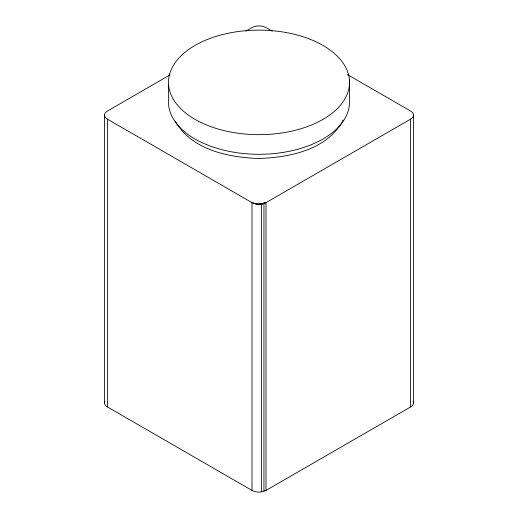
<?xml version="1.0" encoding="UTF-8"?>
<svg xmlns="http://www.w3.org/2000/svg" width="518" height="518" viewBox="0 0 518 518"><rect width="100%" height="100%" fill="white"/><g stroke="black" fill="none" stroke-linecap="round" stroke-linejoin="round"><path stroke-width="0.78" d="M342.897 120.053L342.566 121.49C325.932 150.116 289.581 157.427 259 158.508C228.419 157.427 192.068 150.116 175.434 121.49M170.059 74.883L107.401 111.059A9.907 5.717 0 0 0 107.401 119.146L107.401 406.941L251.994 490.423A9.907 5.717 0 0 0 261.564 491.906L266.006 490.423L410.599 406.941A9.907 5.717 0 0 0 413.163 401.418M245.797 31.151L251.994 27.577A9.907 5.717 0 0 1 266.006 27.577L272.203 31.151M107.401 119.146L251.994 202.629C256.274 204.875 261.726 204.875 266.006 202.629L410.599 119.146A9.907 5.717 0 0 0 410.599 111.059L347.254 74.482M260.528 204.189L263.241 203.548M266.006 490.423L266.006 202.629L260.593 204.183L264.64 203.231L261.953 203.995M257.886 204.215L256.727 204.06L257.297 204.17M266.006 202.629L258.663 204.066L260.036 204.221M413.5 115.1L413.5 402.9M410.599 119.146L410.599 406.941M349.397 79.623L349.397 99.249A90.52 52.26 0 0 1 263.804 154.209A90.52 52.26 0 0 1 168.603 104.791L168.603 85.172M263.953 203.535L263.953 491.336M261.564 491.906L261.564 204.105L256.436 204.105L251.994 202.629L251.994 490.423M104.5 115.1L104.5 402.9M107.401 406.941A9.907 5.717 0 0 1 104.837 401.418M198.478 121.264A90.52 52.26 0 0 0 347.559 93.227A90.52 52.26 0 0 0 230.963 32.705A90.52 52.26 0 0 0 198.478 121.264"/></g></svg>
